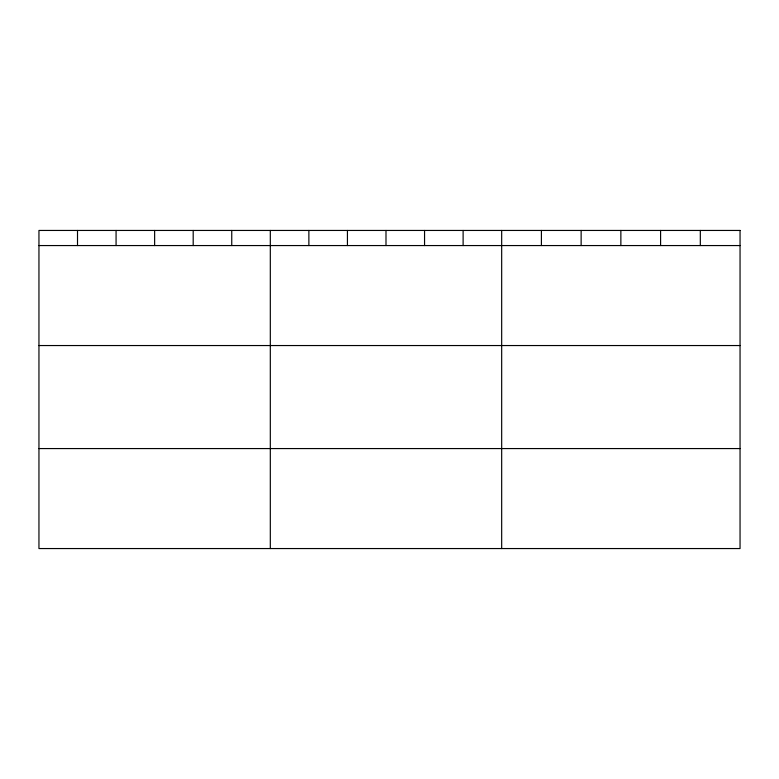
<?xml version="1.0" encoding="UTF-8"?>
<svg xmlns="http://www.w3.org/2000/svg" width="779" height="779" viewBox="0 0 779 779"><rect width="100%" height="100%" fill="white"/><g stroke="black" fill="none" stroke-linecap="round" stroke-linejoin="round"><path stroke-width="1.17" d="M38.95 245.56L740.05 245.56M38.95 345.545L740.05 345.545M38.95 448.568L740.05 448.568M700.321 230.448L700.321 245.56M660.592 230.448L660.592 245.56M620.863 230.448L620.863 245.56M581.134 230.448L581.134 245.56M541.405 230.448L541.405 245.56M501.676 230.448L501.676 548.552M463.115 230.448L463.115 245.56M424.555 230.448L424.555 245.56M385.994 230.448L385.994 245.56M347.434 230.448L347.434 245.56M308.873 230.448L308.873 245.56M270.313 230.448L270.313 548.552M231.752 230.448L231.752 245.56M193.192 230.448L193.192 245.56M154.632 230.448L154.632 245.56M116.071 230.448L116.071 245.56M77.51 230.448L77.51 245.56M740.05 230.448L38.95 230.448L38.95 548.552L740.05 548.552L740.05 230.448"/></g></svg>
